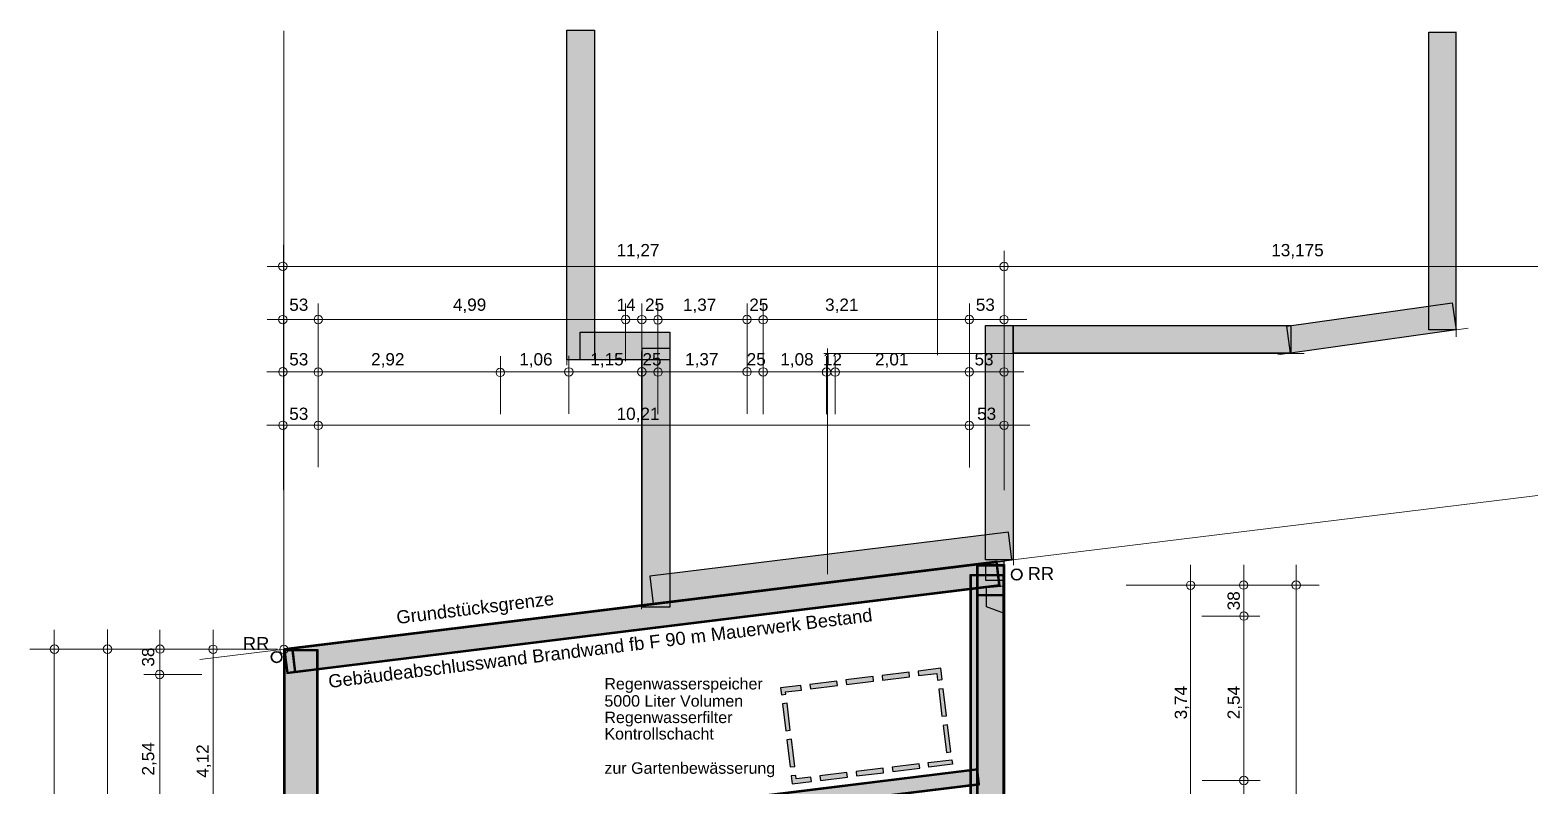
# Model space of a CAD drawing. Header units: millimetres. Extents: x 3500 to 41668, y -106 to 29719.
# Drawn here: x 3500 to 26780, y 18000 to 29719 of the extents above; entities that cross this region are included whole.
import ezdxf

# ---------------------------------------------------------------- set-up
doc = ezdxf.new("R2010")
doc.units = ezdxf.units.MM
doc.header["$LTSCALE"] = 50
for name, color, linetype in [('00_Wand_Bestand', 7, 'Continuous'), ('02_Grundstuecksgrenze', 8, 'Continuous'), ('05_Linien_stark', 7, 'Continuous'), ('06_Linien_fein', 3, 'Continuous'), ('07_Bemassung', 6, 'Continuous'), ('10_Text', 7, 'Continuous')]:
    doc.layers.add(name, color=color, linetype=linetype)
doc.styles.add('PLAN', font='arial.ttf')

msp = doc.modelspace()

# ---------------------------------------------------------------- hatches: boundary and pattern name
at = {"layer": '00_Wand_Bestand'}
for points in [[(7440, 20113), (7487, 19730), (18557, 21090), (18510, 21472)], [(7560, 20127), (7607, 19745), (18557, 21090), (18510, 21472)], [(18194, 21421), (18624, 21421), (18624, 17684), (18194, 17684)], [(18194, 21421), (18624, 21421), (18624, 20935), (18194, 20935)], [(18615, 21472), (18615, 21174), (18337, 21174), (18337, 21447)], [(18091, 21267), (18621, 21267), (18621, 7775), (18091, 7775)], [(18624, 21090), (18624, 20660), (18346, 20767), (18346, 21067)], [(7440, 20105), (7970, 20105), (7970, 6748), (7440, 6748)], [(17656, 19635), (17634, 19811), (17284, 19768), (17292, 19698), (17573, 19732), (17586, 19627)], [(16023, 19613), (15603, 19562), (15612, 19492), (16032, 19543)], [(16584, 19682), (16163, 19630), (16172, 19560), (16592, 19612)], [(17144, 19751), (16724, 19699), (16732, 19629), (17152, 19681)], [(15463, 19544), (15148, 19506), (15161, 19400), (15231, 19409), (15227, 19444), (15472, 19474)], [(17673, 19495), (17603, 19487), (17654, 19067), (17724, 19075)], [(15178, 19260), (15230, 18840), (15300, 18849), (15249, 19269)], [(17742, 18935), (17672, 18926), (17723, 18506), (17793, 18515)], [(15247, 18700), (15299, 18280), (15369, 18289), (15317, 18709)], [(17817, 18322), (17449, 18277), (17441, 18347), (17808, 18392)], [(14384, 17781), (14414, 17536), (18238, 18005), (18208, 18251)], [(16189, 18122), (16180, 18192), (15760, 18141), (15769, 18071)], [(16749, 18191), (16740, 18261), (16320, 18210), (16329, 18140)], [(17309, 18260), (17301, 18330), (16880, 18278), (16889, 18208)], [(15316, 18140), (15331, 18017), (15628, 18054), (15620, 18124), (15393, 18096), (15386, 18148)]]:
    msp.add_hatch(color=7, dxfattribs=at).paths.add_polyline_path(points)
at = {"layer": '02_Grundstuecksgrenze'}
for points in [[(11832, 29719), (12262, 29719), (12262, 24601), (11832, 24601)], [(25208, 29686), (25631, 29686), (25631, 25065), (25208, 25065)], [(25633, 25064), (23065, 24703), (23006, 25121), (25574, 25482)], [(12040, 25031), (13430, 25031), (13430, 24602), (12040, 24602)], [(18330, 25130), (18760, 25130), (18760, 21497), (18330, 21497)], [(18760, 25130), (23066, 25130), (23066, 24701), (18760, 24701)], [(12999, 24782), (13429, 24782), (13429, 20762), (12999, 20762)], [(18687, 21923), (13119, 21240), (13171, 20813), (18740, 21497)]]:
    msp.add_hatch(color=7, dxfattribs=at).paths.add_polyline_path(points)

# ---------------------------------------------------------------- linework, layer by layer
at = {"layer": '00_Wand_Bestand'}
for points in [[(7440, 20113), (7487, 19730), (18557, 21090), (18510, 21472)], [(7560, 20127), (7607, 19745), (18557, 21090), (18510, 21472)], [(18194, 21421), (18624, 21421), (18624, 17684), (18194, 17684)], [(18194, 21421), (18624, 21421), (18624, 20935), (18194, 20935)], [(18615, 21472), (18615, 21174), (18337, 21174), (18337, 21447)], [(18091, 21267), (18621, 21267), (18621, 7775), (18091, 7775)], [(18624, 21090), (18624, 20660), (18346, 20767), (18346, 21067)], [(7440, 20105), (7970, 20105), (7970, 6748), (7440, 6748)], [(17656, 19635), (17634, 19811), (17284, 19768), (17292, 19698), (17573, 19732), (17586, 19627)], [(16023, 19613), (15603, 19562), (15612, 19492), (16032, 19543)], [(16584, 19682), (16163, 19630), (16172, 19560), (16592, 19612)], [(17144, 19751), (16724, 19699), (16732, 19629), (17152, 19681)], [(15463, 19544), (15148, 19506), (15161, 19400), (15231, 19409), (15227, 19444), (15472, 19474)], [(17673, 19495), (17603, 19487), (17654, 19067), (17724, 19075)], [(15178, 19260), (15230, 18840), (15300, 18849), (15249, 19269)], [(17742, 18935), (17672, 18926), (17723, 18506), (17793, 18515)], [(15247, 18700), (15299, 18280), (15369, 18289), (15317, 18709)], [(17817, 18322), (17449, 18277), (17441, 18347), (17808, 18392)], [(14384, 17781), (14414, 17536), (18238, 18005), (18208, 18251)], [(16189, 18122), (16180, 18192), (15760, 18141), (15769, 18071)], [(16749, 18191), (16740, 18261), (16320, 18210), (16329, 18140)], [(17309, 18260), (17301, 18330), (16880, 18278), (16889, 18208)], [(15316, 18140), (15331, 18017), (15628, 18054), (15620, 18124), (15393, 18096), (15386, 18148)]]:
    msp.add_lwpolyline(points, close=True, dxfattribs=at)
at = {"layer": '02_Grundstuecksgrenze'}
for points in [[(11832, 29719), (12262, 29719), (12262, 24601), (11832, 24601)], [(25208, 29686), (25631, 29686), (25631, 25065), (25208, 25065)], [(25633, 25064), (23065, 24703), (23006, 25121), (25574, 25482)], [(12040, 25031), (13430, 25031), (13430, 24602), (12040, 24602)], [(18330, 25130), (18760, 25130), (18760, 21497), (18330, 21497)], [(18760, 25130), (23066, 25130), (23066, 24701), (18760, 24701)], [(12999, 24782), (13429, 24782), (13429, 20762), (12999, 20762)], [(18687, 21923), (13119, 21240), (13171, 20813), (18740, 21497)]]:
    msp.add_lwpolyline(points, close=True, dxfattribs=at)
at = {"layer": '05_Linien_stark', "lineweight": 15}
for p, q in [((18618, 26293), (18618, 25394)), ((18618, 26293), (18618, 25394)), ((18618, 26293), (18618, 25394)), ((18618, 26293), (18618, 25394)), ((7974, 25474), (7974, 24574)), ((12745, 25476), (12745, 24577)), ((12997, 25474), (12997, 24574)), ((13246, 25470), (13246, 24571)), ((14629, 25476), (14629, 24577)), ((14879, 25472), (14879, 24573)), ((18079, 25475), (18079, 24575)), ((7974, 24659), (7974, 23759)), ((10800, 24655), (10800, 23756)), ((11865, 24661), (11865, 23761)), ((12997, 24659), (12997, 23759)), ((13246, 24655), (13246, 23756)), ((14629, 24661), (14629, 23761)), ((14879, 24657), (14879, 23758)), ((15863, 24655), (15863, 23756)), ((15996, 24656), (15996, 23756)), ((18079, 24663), (18079, 23764)), ((7974, 23830), (7974, 22931)), ((18079, 23829), (18079, 22929)), ((6138, 19946), (36826, 23714)), ((22585, 20622), (21686, 20622)), ((22585, 20622), (21686, 20622)), ((22585, 20622), (21686, 20622)), ((22585, 20622), (21686, 20622)), ((22585, 20622), (21686, 20622)), ((22585, 20622), (21686, 20622)), ((22585, 20622), (21686, 20622)), ((22585, 20622), (21686, 20622)), ((5266, 19716), (6166, 19716)), ((5266, 19716), (6166, 19716)), ((5266, 19716), (6166, 19716)), ((5266, 19716), (6166, 19716)), ((22592, 18070), (21692, 18070)), ((22592, 18070), (21692, 18070))]:
    msp.add_line(p, q, dxfattribs=at)
at = {"layer": '05_Linien_stark', "lineweight": 50}
for points in [[(7452, 20103), (7497, 19743), (18544, 21100), (18500, 21459)], [(7573, 20117), (7617, 19758), (18544, 21100), (18500, 21459)], [(18102, 21256), (18609, 21256), (18609, 7787), (18102, 7787)], [(18205, 21409), (18612, 21409), (18612, 17695), (18205, 17695)], [(18205, 21409), (18612, 21409), (18612, 20946), (18205, 20946)], [(7452, 20094), (7959, 20094), (7959, 6760), (7452, 6760)], [(14397, 17771), (14424, 17549), (18225, 18015), (18198, 18238)]]:
    msp.add_lwpolyline(points, close=True, dxfattribs=at)
at = {"layer": '05_Linien_stark', "lineweight": 35}
for centre in [(18814, 21267), (7328, 19986)]:
    msp.add_circle(centre, 82.8, dxfattribs=at)
at = {"layer": '06_Linien_fein', "lineweight": 9}
for p, q in [((11830, 24518), (11830, 29707)), ((17585, 24673), (17585, 29701)), ((25632, 24955), (25632, 29692)), ((25821, 25091), (22868, 24676)), ((12992, 20727), (12992, 24731)), ((15823, 24700), (23277, 24700)), ((15876, 21271), (15876, 24773)), ((18765, 21412), (18765, 24787))]:
    msp.add_line(p, q, dxfattribs=at)
at = {"layer": '07_Bemassung', "lineweight": 15}
for p, q in [((7441, 3485), (7441, 29705)), ((7435, 26386), (7435, 22584)), ((7179, 26049), (29541, 26049)), ((18618, 25472), (18618, 24572)), ((7181, 25224), (18973, 25224)), ((18618, 24660), (18618, 23017)), ((7176, 24411), (18923, 24411)), ((18617, 23833), (18617, 22578)), ((7176, 23583), (19015, 23583)), ((23153, 7283), (23153, 21420)), ((21511, 7268), (21511, 21415)), ((22340, 7256), (22340, 21416)), ((23506, 21101), (20512, 21101)), ((23506, 21101), (20512, 21101)), ((3877, 6362), (3877, 20408)), ((4702, 6364), (4702, 20413)), ((5515, 6358), (5515, 20410)), ((6343, 6359), (6343, 20408)), ((3500, 20107), (7343, 20107))]:
    msp.add_line(p, q, dxfattribs=at)
at = {"layer": '07_Bemassung', "lineweight": 18}
for centre in [(7424, 26052), (18618, 26048), (18618, 26048), (7425, 25223), (7974, 25225), (12744, 25226), (12996, 25224), (13246, 25220), (14628, 25226), (14878, 25222), (18078, 25225), (18618, 25223), (7426, 24414), (7974, 24410), (10799, 24405), (11864, 24411), (12997, 24413), (13247, 24410), (14629, 24415), (14879, 24412), (15863, 24410), (15997, 24410), (18078, 24413), (18618, 24412), (7426, 23583), (7974, 23582), (18078, 23580), (18617, 23584), (21513, 21100), (21513, 21100), (22336, 21103), (22336, 21103), (23151, 21103), (23151, 21103), (22340, 20623), (22340, 20623), (22340, 20623), (22340, 20623), (3880, 20108), (4704, 20109), (5518, 20110), (6342, 20106), (7442, 20105), (5512, 19716), (5512, 19716), (22339, 18070)]:
    msp.add_circle(centre, 65.8, dxfattribs=at)

# ---------------------------------------------------------------- texts
at = {"layer": '07_Bemassung', "style": 'PLAN'}
for s, p in [('11,27', (12604, 26207)), ('13,175', (22764, 26207)), ('53', (7524, 25360)), ('4,99', (10064, 25360)), ('14', (12604, 25360)), ('25', (13046, 25360)), ('1,37', (13634, 25360)), ('25', (14664, 25360)), ('3,21', (15840, 25360)), ('53', (18179, 25360)), ('53', (7524, 24513)), ('2,92', (8794, 24513)), ('1,06', (11093, 24513)), ('1,15', (12196, 24513)), ('25', (13006, 24513)), ('1,37', (13667, 24513)), ('25', (14623, 24513)), ('1,08', (15144, 24513)), ('12', (15806, 24513)), ('2,01', (16615, 24513)), ('53', (18159, 24513)), ('53', (7524, 23667)), ('10,21', (12604, 23667)), ('53', (18199, 23667))]:
    msp.add_text(s, height=190.5, dxfattribs=at).set_placement(p)
for s, p in [('38', (22276, 20711)), ('38', (5429, 19838)), ('3,74', (21456, 19019)), ('2,54', (22276, 19020)), ('2,54', (5429, 18147)), ('4,12', (6275, 18113))]:
    msp.add_text(s, height=190.5, rotation=90, dxfattribs=at).set_placement(p)
at = {"layer": '10_Text', "style": 'PLAN'}
for s, height, p in [('RR', 203.2, (18985, 21180)), ('RR', 203.2, (6805, 20093)), ('Regenwasserspeicher', 177.8, (12415, 19483)), ('5000 Liter Volumen', 177.8, (12415, 19216)), ('Regenwasserfilter', 177.8, (12415, 18961)), ('Kontrollschacht', 177.8, (12415, 18706)), ('zur Gartenbewässerung', 177.8, (12415, 18174))]:
    msp.add_text(s, height=height, dxfattribs=at).set_placement(p)
for s, p in [('Grundstücksgrenze', (9200, 20498)), ('Gebäudeabschlusswand Brandwand fb F 90 m Mauerwerk Bestand', (8143, 19505))]:
    msp.add_text(s, height=203.2, rotation=7, dxfattribs=at).set_placement(p)

doc.saveas('drawing.dxf')
